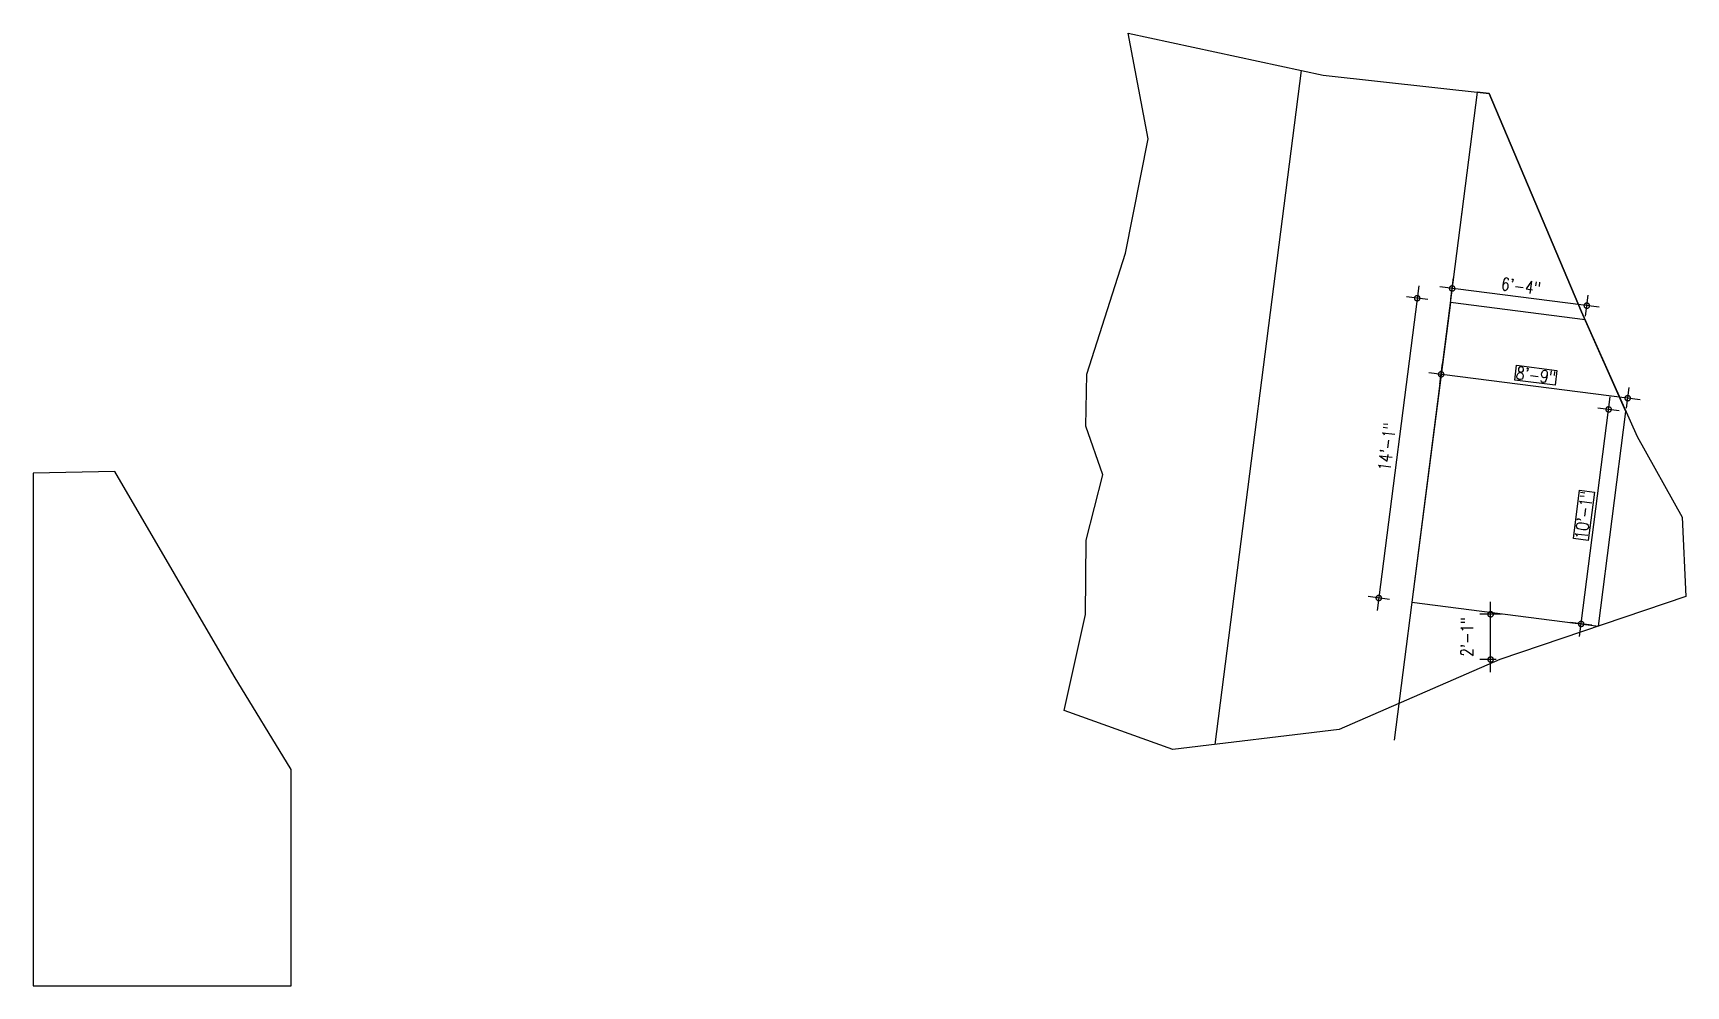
# Model space of a CAD drawing. Header units: inches. Extents: x 367408 to 392173, y -57467 to -41521.
# Drawn here: x 390452 to 391374, y -57003 to -56471 of the extents above; entities that cross this region are included whole.
import ezdxf

# ---------------------------------------------------------------- set-up
doc = ezdxf.new("R2010")
doc.units = ezdxf.units.IN
doc.header["$LTSCALE"] = 2
doc.header["$MEASUREMENT"] = 0
doc.header["$PDMODE"] = 34
doc.layers.get('0').update_dxf_attribs({"linetype": 'CONTINUOUS'})
doc.layers.get('DEFPOINTS').update_dxf_attribs({"color": 141, "linetype": 'CONTINUOUS'})
doc.styles.add('ROMANS', font='Romans.shx', dxfattribs={"width": 0.8})
doc.dimstyles.new('8 SCALE', dxfattribs={"dimscale": 0, "dimtxt": 7, "dimasz": 6, "dimexe": 6, "dimexo": 2, "dimgap": 2, "dimtad": 1, "dimdec": 0, "dimzin": 0, "dimdsep": 46, "dimlunit": 4, "dimtxsty": 'ROMANS', "dimblk": 'DOTSMALL', "dimcen": 0, "dimdle": 7, "dimclrd": 8, "dimclre": 8, "dimclrt": 3, "dimadec": 0, "dimazin": 0, "dimtfac": 1, "dimtdec": 0, "dimtofl": 0, "dimtmove": 2, "dimatfit": 3, "dimfxl": 6, "dimfxlon": 1, "dimtolj": 1, "dimtzin": 0, "dimarcsym": 0})

# ---------------------------------------------------------------- blocks, each defined once
blk = doc.blocks.new('_DOTSMALL')
at = {"color": 0, "linetype": 'ByBlock', "const_width": 0.5}
blk.add_lwpolyline([(-0.0625, 0, 1), (0.0625, 0, 1)], format="xyb", close=True, dxfattribs=at)
blk = doc.blocks.new('*D648')
at = {"color": 8, "lineweight": -2, "ltscale": 0.5, "transparency": 16777216}
for p, q in [((391265.39, -56827.67), (391265.39, -56788.41)), ((391271.39, -56795.41), (391259.39, -56795.41)), ((391268.56, -56820.67), (391259.39, -56820.67))]:
    blk.add_line(p, q, dxfattribs=at)
at = {"layer": 'DEFPOINTS', "color": 0, "ltscale": 0.5, "transparency": 16777216}
for p in [(391265.39, -56795.41), (391273.8, -56795.41), (391270.56, -56820.67)]:
    blk.add_point(p, dxfattribs=at)
at = {"color": 8, "lineweight": -2, "ltscale": 0.5, "transparency": 16777216, "xscale": 6, "yscale": 6, "zscale": 6}
for p, rotation in [((391265.39, -56795.41), 90), ((391265.39, -56820.67), 270)]:
    blk.add_blockref('_DOTSMALL', p, dxfattribs=dict(at, rotation=rotation))
at = {"color": 3, "ltscale": 0.5, "transparency": 16777216, "insert": (391252.22, -56808.04), "char_height": 7, "attachment_point": 5, "rotation": 90, "style": 'ROMANS'}
blk.add_mtext('\\A1;2\'-1"', dxfattribs=at)
blk = doc.blocks.new('*D649')
at = {"color": 8, "lineweight": -2, "ltscale": 0.5, "transparency": 16777216}
for p, q in [((391348.86, -56675.64), (391230.82, -56660.52)), ((391237.06, -56666.93), (391238.53, -56655.46)), ((391341.21, -56680.28), (391342.68, -56668.8))]:
    blk.add_line(p, q, dxfattribs=at)
at = {"layer": 'DEFPOINTS', "color": 0, "ltscale": 0.5, "transparency": 16777216}
for p in [(391237.77, -56661.41), (391236.81, -56668.92), (391340.95, -56682.26)]:
    blk.add_point(p, dxfattribs=at)
at = {"color": 8, "lineweight": -2, "ltscale": 0.5, "transparency": 16777216, "xscale": 6, "yscale": 6, "zscale": 6}
for p, rotation in [((391237.77, -56661.41), 172.6987094236684), ((391341.92, -56674.75), 352.6987094236684)]:
    blk.add_blockref('_DOTSMALL', p, dxfattribs=dict(at, rotation=rotation))
at = {"color": 3, "ltscale": 0.5, "transparency": 16777216, "insert": (391290.63, -56661.96), "char_height": 7, "attachment_point": 5, "rotation": 352.69871, "style": 'ROMANS'}
blk.add_mtext('\\A1;8\'-9"', dxfattribs=at)
blk = doc.blocks.new('*D650')
at = {"color": 8, "lineweight": -2, "ltscale": 0.5, "transparency": 16777216}
for p, q in [((391315.04, -56807.75), (391332.16, -56674.08)), ((391337.22, -56681.78), (391325.32, -56680.26)), ((391321.88, -56801.57), (391309.97, -56800.04))]:
    blk.add_line(p, q, dxfattribs=at)
at = {"layer": 'DEFPOINTS', "color": 0, "ltscale": 0.5, "transparency": 16777216}
for p in [(391331.27, -56681.02), (391340.95, -56682.26), (391325.61, -56802.04)]:
    blk.add_point(p, dxfattribs=at)
at = {"color": 8, "lineweight": -2, "ltscale": 0.5, "transparency": 16777216, "xscale": 6, "yscale": 6, "zscale": 6}
for p, rotation in [((391331.27, -56681.02), 82.69870942366607), ((391315.93, -56800.8), 262.6987094236661)]:
    blk.add_blockref('_DOTSMALL', p, dxfattribs=dict(at, rotation=rotation))
at = {"color": 3, "ltscale": 0.5, "transparency": 16777216, "insert": (391317.48, -56740.13), "char_height": 7, "attachment_point": 5, "rotation": 82.69871, "style": 'ROMANS'}
blk.add_mtext('\\A1;10\'-1"', dxfattribs=at)
blk = doc.blocks.new('*D651')
at = {"color": 8, "lineweight": -2, "ltscale": 0.5, "transparency": 16777216}
for p, q in [((391243.16, -56619.32), (391244.67, -56607.53)), ((391326.04, -56624), (391236.97, -56612.59)), ((391318.35, -56628.95), (391319.86, -56617.16))]:
    blk.add_line(p, q, dxfattribs=at)
at = {"layer": 'DEFPOINTS', "color": 0, "ltscale": 0.5, "transparency": 16777216}
for p in [(391243.91, -56613.48), (391242.91, -56621.3), (391318.1, -56630.94)]:
    blk.add_point(p, dxfattribs=at)
at = {"color": 8, "lineweight": -2, "ltscale": 0.5, "transparency": 16777216, "xscale": 6, "yscale": 6, "zscale": 6}
for p, rotation in [((391243.91, -56613.48), 172.6987094236669), ((391319.1, -56623.11), 352.6987094236669)]:
    blk.add_blockref('_DOTSMALL', p, dxfattribs=dict(at, rotation=rotation))
at = {"color": 3, "ltscale": 0.5, "transparency": 16777216, "insert": (391282.29, -56612.18), "char_height": 7, "attachment_point": 5, "rotation": 352.69871, "style": 'ROMANS'}
blk.add_mtext('\\A1;6\'-4"', dxfattribs=at)
blk = doc.blocks.new('*D652')
at = {"color": 8, "lineweight": -2, "ltscale": 0.5, "transparency": 16777216}
for p, q in [((391225.3, -56611.99), (391202.08, -56793.27)), ((391230.36, -56619.7), (391218.46, -56618.17)), ((391208.92, -56787.09), (391197.01, -56785.57))]:
    blk.add_line(p, q, dxfattribs=at)
at = {"layer": 'DEFPOINTS', "color": 0, "ltscale": 0.5, "transparency": 16777216}
for p in [(391242.91, -56621.3), (391202.97, -56786.33), (391221.46, -56788.7)]:
    blk.add_point(p, dxfattribs=at)
at = {"color": 8, "lineweight": -2, "ltscale": 0.5, "transparency": 16777216, "xscale": 6, "yscale": 6, "zscale": 6}
for p, rotation in [((391224.41, -56618.94), 82.69870942368097), ((391202.97, -56786.33), 262.698709423681)]:
    blk.add_blockref('_DOTSMALL', p, dxfattribs=dict(at, rotation=rotation))
at = {"color": 3, "ltscale": 0.5, "transparency": 16777216, "insert": (391207.57, -56701.85), "char_height": 7, "attachment_point": 5, "rotation": 82.69871, "style": 'ROMANS'}
blk.add_mtext('\\A1;14\'-1"', dxfattribs=at)

msp = doc.modelspace()

# ---------------------------------------------------------------- linework, layer by layer
at = {"ltscale": 0.5}
for p, q in [((391159.69, -56491.8), (391111.47, -56868.15)), ((391257.94, -56503.96), (391211.59, -56865.69)), ((391318.1, -56630.94), (391242.91, -56621.3))]:
    msp.add_line(p, q, dxfattribs=at)
for points in [[(391063.08, -56470.88), (391171.86, -56494.44), (391264.62, -56504.7), (391316.1, -56626.46), (391347.17, -56696.22), (391372.33, -56741.15), (391374.43, -56785.53), (391270.56, -56820.67), (391180.89, -56859.77), (391087.98, -56870.98), (391027.32, -56849.15), (391039.31, -56795.44), (391039.59, -56754.08), (391048.84, -56717.47), (391039.41, -56690.44), (391039.95, -56661.39), (391061.64, -56593.76), (391074.29, -56529.96)], [(391325.61, -56802.04), (391340.95, -56682.26), (391316.1, -56626.46), (391264.62, -56504.7), (391257.94, -56503.96), (391221.46, -56788.7)], [(391340.95, -56682.26), (391318.1, -56630.94), (391242.91, -56621.3), (391221.46, -56788.7), (391325.61, -56802.04)], [(391278.85, -56664.66), (391279.91, -56656.39), (391302.4, -56659.27), (391301.34, -56667.54)], [(390595.72, -57002.92), (390595.72, -56882.16), (390563.97, -56829.97), (390497.44, -56715.74), (390451.72, -56716.53), (390451.72, -57002.92)], [(391315.08, -56726.11), (391323.34, -56727.17), (391319.89, -56754.15), (391311.62, -56753.09)]]:
    msp.add_lwpolyline(points, close=True, dxfattribs=at)

# ---------------------------------------------------------------- dimensions: what is measured, and where the dimension line sits
for p1, p2, distance, picture, middle in [((391318.1, -56630.94), (391242.91, -56621.3), -7.89, '*D651', (391282.29, -56612.18)), ((391242.91, -56621.3), (391221.46, -56788.7), -18.64, '*D652', (391207.57, -56701.85)), ((391340.95, -56682.26), (391236.81, -56668.92), -7.57, '*D649', (391290.63, -56661.96)), ((391325.61, -56802.04), (391340.95, -56682.26), 9.76, '*D650', (391317.48, -56740.13))]:
    dim = msp.add_aligned_dim(p1=p1, p2=p2, distance=distance, dimstyle='8 SCALE', override={"dimscale": 1}, dxfattribs=at)
    dim.commit()
    dim.dimension.update_dxf_attribs({"geometry": picture, "text_midpoint": middle})
dim = msp.add_linear_dim(base=(391265.39, -56795.41), p1=(391270.56, -56820.67), p2=(391273.8, -56795.41), angle=90, dimstyle='8 SCALE', override={"dimscale": 1}, dxfattribs=at)
dim.commit()
dim.dimension.update_dxf_attribs({"geometry": '*D648', "text_midpoint": (391252.22, -56808.04)})

doc.saveas('drawing.dxf')
